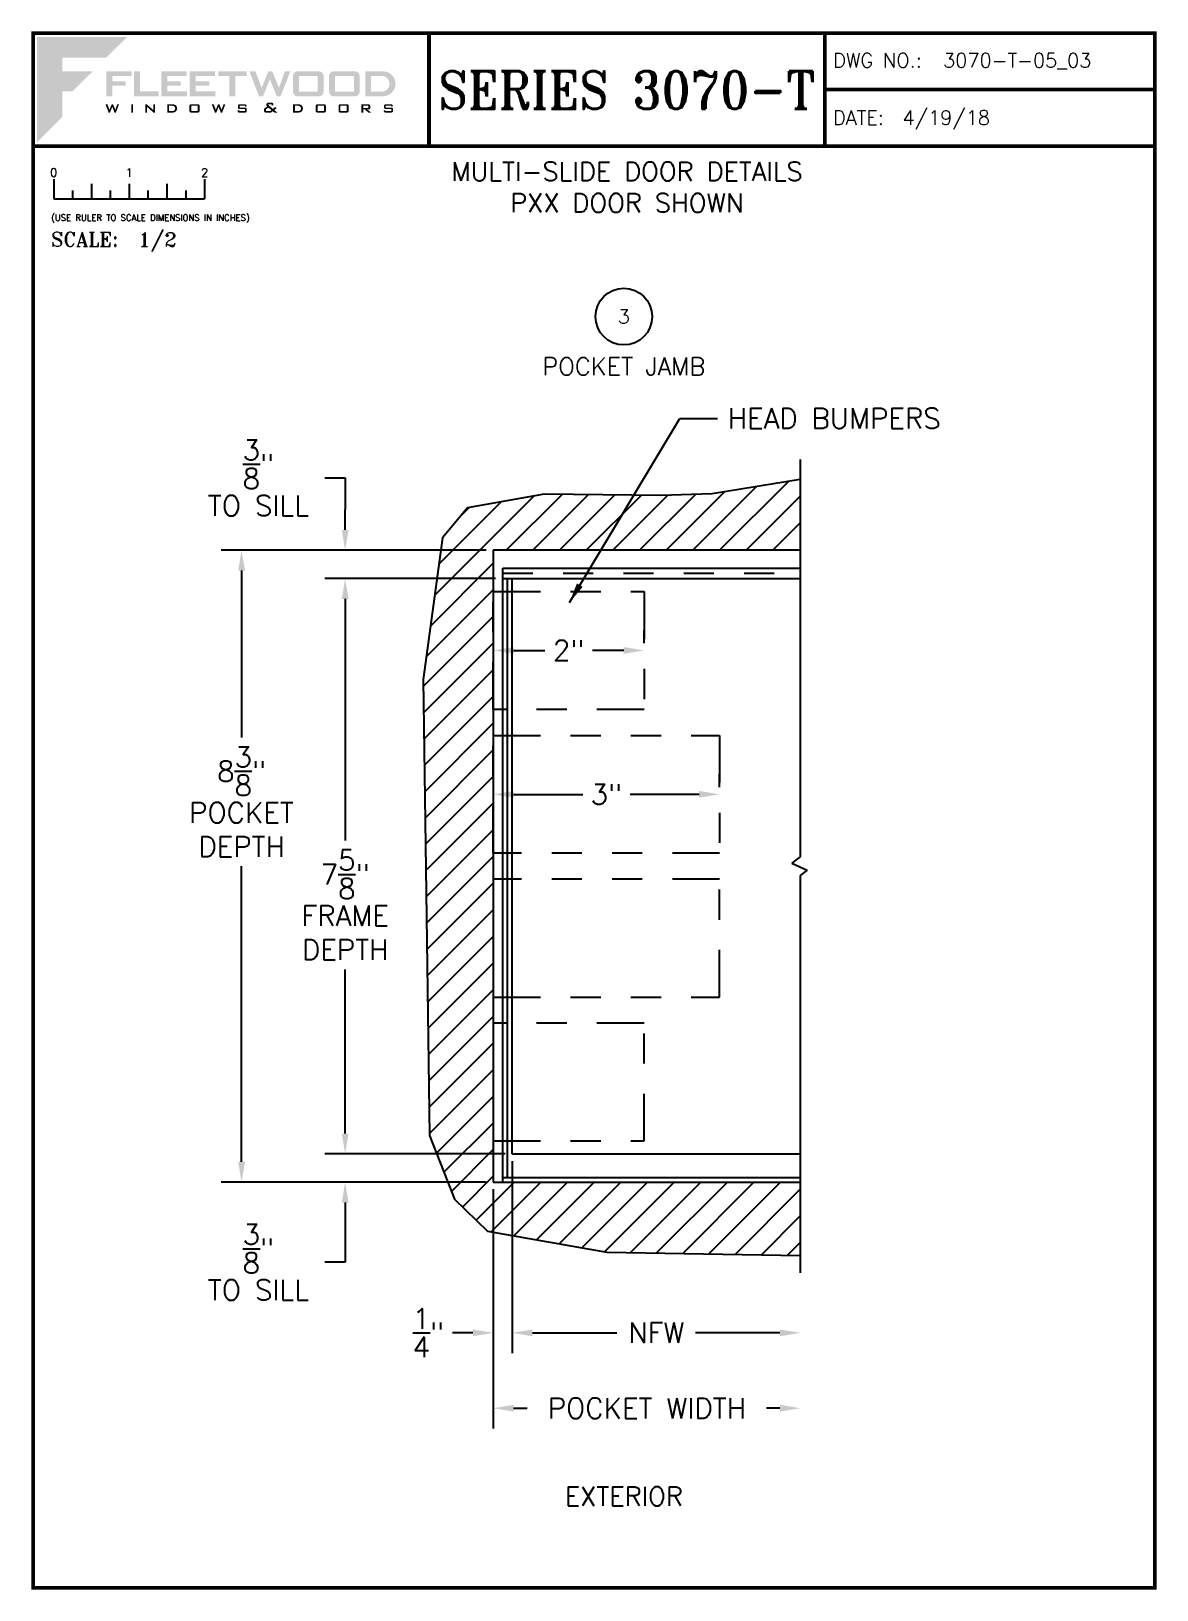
# Paper-space layout 'DETAIL 3' of a CAD drawing. Extents: x 0.3 to 7.8, y 0.1 to 10.4.
# The model-space entities are those that its viewports show. They can reach past a viewport. Long polylines and large blocks are cut down to what shows.
import ezdxf
from ezdxf.enums import TextEntityAlignment as Align

# ---------------------------------------------------------------- set-up
doc = ezdxf.new("R2010")
doc.units = 0
doc.header["$LTSCALE"] = 0.25
doc.header["$MEASUREMENT"] = 0
doc.linetypes.add('HIDDEN', pattern=[0.375, 0.25, -0.125])
doc.linetypes.add('PHANTOM2', pattern=[1.25, 0.625, -0.125, 0.125, -0.125, 0.125, -0.125])
doc.layers.get('0').update_dxf_attribs({"linetype": 'CONTINUOUS'})
doc.layers.get('DEFPOINTS').update_dxf_attribs({"color": 1, "linetype": 'CONTINUOUS'})
for name, color, linetype in [('DIM', 7, 'CONTINUOUS'), ('MISC', 7, 'CONTINUOUS'), ('POCKET-CLOSER', 1, 'CONTINUOUS'), ('SILL-PAN', 7, 'CONTINUOUS'), ('TEXT', 7, 'CONTINUOUS'), ('TITLE-BLOCK', 7, 'CONTINUOUS')]:
    doc.layers.add(name, color=color, linetype=linetype)
doc.layers.add('VP', color=40, linetype='CONTINUOUS', plot=False)
doc.layers.get('VP').off()
doc.styles.add('ROMANS', font='romans')
doc.styles.add('ROMANT', font='romant')
doc.styles.add('SIMPLEX-094', font='simplex.shx', dxfattribs={"height": 0.094})
doc.styles.get("Standard").update_dxf_attribs({"font": 'simplex.shx'})
doc.dimstyles.new('ONE-HALF SCALE', dxfattribs={"dimscale": 0.75, "dimtxt": 0.18, "dimasz": 0.18, "dimexe": 0.18, "dimexo": 0.0625, "dimgap": 0.09, "dimtad": 0, "dimtih": 1, "dimtoh": 1, "dimdec": 4, "dimlfac": 2, "dimzin": 0, "dimdsep": 46, "dimlunit": 4, "dimtxsty": 'Standard', "dimcen": 0.09, "dimadec": 0, "dimazin": 0, "dimtfac": 1, "dimtdec": 4, "dimtofl": 0, "dimtmove": 0, "dimatfit": 3, "dimfxl": 0, "dimtolj": 1, "dimtzin": 0, "dimarcsym": 0})

# ---------------------------------------------------------------- blocks, each defined once
blk = doc.blocks.new('Fleetwood_Logo_6-10-15')
h = blk.add_hatch(color=154)
h.dxf.hatch_style = 1
h.paths.add_polyline_path([(0.2526, -0.0017), (0.0019, -0.0017), (0.0019, -0.2942), (0.0725, -0.2236), (0.0725, -0.1535), (0.1007, -0.1535), (0.1567, -0.0976), (0.0725, -0.0976), (0.0725, -0.0596), (0.1946, -0.0596)])
h = blk.add_hatch(color=251)
h.dxf.hatch_style = 1
h.paths.add_polyline_path([(0.2487, -0.1256), (0.2112, -0.1256), (0.2112, -0.1102), (0.2647, -0.1102), (0.2647, -0.0976), (0.1946, -0.0976), (0.1946, -0.1667), (0.2112, -0.1667), (0.2112, -0.1377), (0.2487, -0.1377)])
h = blk.add_hatch(color=251)
h.dxf.hatch_style = 1
h.paths.add_polyline_path([(0.2886, -0.0976), (0.272, -0.0976), (0.272, -0.1667), (0.3401, -0.1667), (0.3401, -0.1535), (0.2886, -0.1535)])
h = blk.add_hatch(color=251)
h.dxf.hatch_style = 1
h.paths.add_polyline_path([(0.4175, -0.0976), (0.3474, -0.0976), (0.3474, -0.1667), (0.4185, -0.1667), (0.4185, -0.1534), (0.364, -0.1534), (0.364, -0.1377), (0.4015, -0.1377), (0.4015, -0.1256), (0.364, -0.1256), (0.364, -0.1102), (0.4175, -0.1102)])
h = blk.add_hatch(color=251)
h.dxf.hatch_style = 1
h.paths.add_polyline_path([(0.4965, -0.0976), (0.4264, -0.0976), (0.4264, -0.1667), (0.4975, -0.1667), (0.4975, -0.1534), (0.443, -0.1534), (0.443, -0.1377), (0.4804, -0.1377), (0.4804, -0.1256), (0.443, -0.1256), (0.443, -0.1102), (0.4965, -0.1102)])
h = blk.add_hatch(color=251)
h.dxf.hatch_style = 1
h.paths.add_polyline_path([(0.5842, -0.0976), (0.5054, -0.0976), (0.5054, -0.1102), (0.5365, -0.1102), (0.5365, -0.1667), (0.5531, -0.1667), (0.5531, -0.1102), (0.5842, -0.1102)])
h = blk.add_hatch(color=251)
h.dxf.hatch_style = 1
h.paths.add_polyline_path([(0.6089, -0.0976), (0.5921, -0.0976), (0.6188, -0.1667), (0.63, -0.1667), (0.6489, -0.1192), (0.6679, -0.1667), (0.6789, -0.1667), (0.7056, -0.0976), (0.6908, -0.0976), (0.6742, -0.1433), (0.6558, -0.0976), (0.6446, -0.0976), (0.6261, -0.1433)])
h = blk.add_hatch(color=251)
h.dxf.hatch_style = 1
h.paths.add_polyline_path([(0.7853, -0.0976), (0.726, -0.0976, 0.414214), (0.7133, -0.1102), (0.7133, -0.154, 0.414214), (0.726, -0.1667), (0.7853, -0.1667, 0.414214), (0.798, -0.154), (0.798, -0.1102, 0.414214)])
h.paths.add_polyline_path([(0.7819, -0.1102), (0.7819, -0.154), (0.7294, -0.154), (0.7294, -0.1102)], flags=16)
h = blk.add_hatch(color=251)
h.dxf.hatch_style = 1
h.paths.add_polyline_path([(0.8856, -0.0976), (0.8262, -0.0976, 0.414214), (0.8136, -0.1102), (0.8136, -0.154, 0.414214), (0.8262, -0.1667), (0.8856, -0.1667, 0.414214), (0.8982, -0.154), (0.8982, -0.1102, 0.414214)])
h.paths.add_polyline_path([(0.8822, -0.1102), (0.8822, -0.154), (0.8296, -0.154), (0.8296, -0.1102)], flags=16)
h = blk.add_hatch(color=251)
h.dxf.hatch_style = 1
h.paths.add_polyline_path([(0.9632, -0.0976), (0.914, -0.0976), (0.914, -0.1667), (0.9632, -0.1667, 1)])
h.paths.add_polyline_path([(0.9301, -0.1102), (0.9593, -0.1102, -1), (0.9593, -0.154), (0.9301, -0.154)], flags=16)
h = blk.add_hatch(color=7)
h.dxf.hatch_style = 1
h.paths.add_polyline_path([(0.2301, -0.1891), (0.2251, -0.1891), (0.2196, -0.2043), (0.2134, -0.1891), (0.2097, -0.1891), (0.2035, -0.2043), (0.1978, -0.1891), (0.1922, -0.1891), (0.2011, -0.2121), (0.2048, -0.2121), (0.2112, -0.1963), (0.2175, -0.2121), (0.2212, -0.2121)])
h = blk.add_hatch(color=7)
h.dxf.hatch_style = 1
h.paths.add_polyline_path([(0.2691, -0.1891), (0.2637, -0.1891), (0.2637, -0.2118), (0.2637, -0.2121), (0.2691, -0.2121)])
h = blk.add_hatch(color=7)
h.dxf.hatch_style = 1
h.paths.add_polyline_path([(0.3077, -0.1964), (0.3259, -0.2121), (0.3298, -0.2121), (0.3298, -0.1891), (0.325, -0.1891), (0.325, -0.2047), (0.3067, -0.1891), (0.3029, -0.1891), (0.3029, -0.2121), (0.3077, -0.2121)])
h = blk.add_hatch(color=7)
h.dxf.hatch_style = 1
h.paths.add_polyline_path([(0.3801, -0.1891), (0.3637, -0.1891), (0.3637, -0.2121), (0.3801, -0.2121, 1)])
h.paths.add_polyline_path([(0.3691, -0.2079), (0.3691, -0.1933), (0.3788, -0.1933, -1), (0.3788, -0.2079)], flags=16)
h = blk.add_hatch(color=7)
h.dxf.hatch_style = 1
h.paths.add_polyline_path([(0.4537, -0.2079), (0.4537, -0.1933, 0.414214), (0.4495, -0.1891), (0.4297, -0.1891, 0.414214), (0.4255, -0.1933), (0.4255, -0.2079, 0.414214), (0.4297, -0.2121), (0.4495, -0.2121, 0.414214)])
h.paths.add_polyline_path([(0.4308, -0.2079), (0.4308, -0.1933), (0.4484, -0.1933), (0.4484, -0.2079)], flags=16)
h = blk.add_hatch(color=7)
h.dxf.hatch_style = 1
h.paths.add_polyline_path([(0.5253, -0.1891), (0.5203, -0.1891), (0.5148, -0.2043), (0.5087, -0.1891), (0.5049, -0.1891), (0.4988, -0.2043), (0.493, -0.1891), (0.4874, -0.1891), (0.4963, -0.2121), (0.5001, -0.2121), (0.5064, -0.1963), (0.5127, -0.2121), (0.5164, -0.2121)])
h = blk.add_hatch(color=7)
h.dxf.hatch_style = 1
h.paths.add_polyline_path([(0.5801, -0.1891), (0.5643, -0.1891, 0.414214), (0.56, -0.1933), (0.56, -0.1981, 0.414214), (0.5643, -0.2024), (0.58, -0.2024), (0.58, -0.2078), (0.5637, -0.2078), (0.5637, -0.2052), (0.5591, -0.2062), (0.5591, -0.2078, 0.414214), (0.5634, -0.2121), (0.5805, -0.2121, 0.414214), (0.5848, -0.2078), (0.5848, -0.2024, 0.414214), (0.5805, -0.1982), (0.5648, -0.1982), (0.5648, -0.193), (0.5798, -0.193), (0.5798, -0.1958), (0.5843, -0.1948), (0.5843, -0.1933, 0.414214)])
h = blk.add_hatch(color=7)
h.dxf.hatch_style = 1
h.paths.add_polyline_path([(0.645, -0.1913, -0.222262), (0.6447, -0.1906), (0.6447, -0.1892), (0.6535, -0.1892), (0.6535, -0.193), (0.6587, -0.1918), (0.6587, -0.189, 0.414214), (0.6544, -0.1847), (0.6437, -0.1847, 0.414214), (0.6394, -0.189), (0.6394, -0.1922, 0.222262), (0.6407, -0.1948), (0.6415, -0.1955), (0.6345, -0.1998, 0.260684), (0.6329, -0.2027), (0.6329, -0.2078, 0.414214), (0.6372, -0.2121), (0.6514, -0.2121, 0.17577), (0.6536, -0.2113), (0.657, -0.2085), (0.6614, -0.2121), (0.6699, -0.2121), (0.6613, -0.2049), (0.6676, -0.1997), (0.6637, -0.1964), (0.6574, -0.2017)])
h.paths.add_polyline_path([(0.6532, -0.2052), (0.6509, -0.2072, -0.17577), (0.6502, -0.2074), (0.6382, -0.2074), (0.6382, -0.2033, -0.260684), (0.6387, -0.2025), (0.6451, -0.1985)], flags=16)
h = blk.add_hatch(color=7)
h.dxf.hatch_style = 1
h.paths.add_polyline_path([(0.7294, -0.1891), (0.713, -0.1891), (0.713, -0.2121), (0.7294, -0.2121, 1)])
h.paths.add_polyline_path([(0.7184, -0.2079), (0.7184, -0.1933), (0.7281, -0.1933, -1), (0.7281, -0.2079)], flags=16)
h = blk.add_hatch(color=7)
h.dxf.hatch_style = 1
h.paths.add_polyline_path([(0.8045, -0.2079), (0.8045, -0.1933, 0.414214), (0.8003, -0.1891), (0.7805, -0.1891, 0.414214), (0.7763, -0.1933), (0.7763, -0.2079, 0.414214), (0.7805, -0.2121), (0.8003, -0.2121, 0.414214)])
h.paths.add_polyline_path([(0.7816, -0.2079), (0.7816, -0.1933), (0.7992, -0.1933), (0.7992, -0.2079)], flags=16)
h = blk.add_hatch(color=7)
h.dxf.hatch_style = 1
h.paths.add_polyline_path([(0.8678, -0.2079), (0.8678, -0.1933, 0.414214), (0.8636, -0.1891), (0.8438, -0.1891, 0.414214), (0.8396, -0.1933), (0.8396, -0.2079, 0.414214), (0.8438, -0.2121), (0.8636, -0.2121, 0.414214)])
h.paths.add_polyline_path([(0.8449, -0.2079), (0.8449, -0.1933), (0.8624, -0.1933), (0.8624, -0.2079)], flags=16)
h = blk.add_hatch(color=7)
h.dxf.hatch_style = 1
h.paths.add_polyline_path([(0.9277, -0.1993), (0.9277, -0.1933, 0.414214), (0.9235, -0.1891), (0.9028, -0.1891), (0.9028, -0.2121), (0.9082, -0.2121), (0.9082, -0.2035), (0.9131, -0.2035), (0.9224, -0.2121), (0.9303, -0.2121), (0.9197, -0.2035), (0.9235, -0.2035, 0.414214)])
h.paths.add_polyline_path([(0.9082, -0.1993), (0.9082, -0.1933), (0.9214, -0.1933, -0.414214), (0.9224, -0.1943), (0.9224, -0.1983, -0.414214), (0.9214, -0.1993)], flags=16)
h = blk.add_hatch(color=7)
h.dxf.hatch_style = 1
h.paths.add_polyline_path([(0.9867, -0.1982), (0.971, -0.1982), (0.971, -0.193), (0.9859, -0.193), (0.9859, -0.1958), (0.9905, -0.1948), (0.9905, -0.1933, 0.414214), (0.9863, -0.1891), (0.9705, -0.1891, 0.414214), (0.9662, -0.1933), (0.9662, -0.1981, 0.414214), (0.9705, -0.2024), (0.9862, -0.2024), (0.9862, -0.2078), (0.9699, -0.2078), (0.9699, -0.2052), (0.9653, -0.2062), (0.9653, -0.2078, 0.414214), (0.9696, -0.2121), (0.9867, -0.2121, 0.414214), (0.991, -0.2078), (0.991, -0.2024, 0.414214)])
blk = doc.blocks.new('A-SIZE_P')
at = {"const_width": 0.025}
blk.add_lwpolyline([(0.313, 0.125), (7.751, 0.125), (7.751, 10.437), (0.313, 10.437)], close=True, dxfattribs=at)
for points in [[(2.938, 10.437), (2.938, 9.687)], [(5.563, 10.437), (5.563, 9.687)], [(5.563, 10.062), (7.751, 10.062)], [(0.313, 9.687), (7.751, 9.687)]]:
    blk.add_lwpolyline(points, dxfattribs=at)
at = {"xscale": 2.387023416083395, "yscale": 2.387023416083395, "zscale": 2.387023416083395}
blk.add_blockref('Fleetwood_Logo_6-10-15', (0.334, 10.416), dxfattribs=at)
for s, style, p in [('DWG NO.:', 'SIMPLEX-094', (5.617, 10.209)), ('DATE:', 'SIMPLEX-094', (5.616, 9.829)), ('SCALE:', 'ROMANT', (0.433, 9.022))]:
    blk.add_text(s, height=0.094, dxfattribs=dict(style=style)).set_placement(p)
for tag, p, style in [('DWG_NO', (6.346, 10.209), 'SIMPLEX-094'), ('DATE', (6.077, 9.829), 'SIMPLEX-094'), ('SCALE', (1.011, 9.02), 'ROMANT')]:
    blk.add_attdef(tag, p, '', height=0.094, dxfattribs=dict(style=style))
for tag, height, style, width, p, p2 in [('DWG_NO_F', 0.094, 'SIMPLEX-094', 1.745692, (6.347, 10.209), (7.683, 10.209)), ('PRODUCT', 0.25, 'ROMANT', 1.390728, (3.001, 9.934), (5.5, 9.934))]:
    blk.add_attdef(tag, text='', height=height, dxfattribs=dict(style=style, width=width)).set_placement(p, p2, align=Align.FIT)
blk = doc.blocks.new('sectball')
blk.add_circle((0, 0), 0.125)
blk.add_attdef('NO', text='', height=0.062).set_placement((0, 0), align=Align.MIDDLE_CENTER)
for tag, p in [('LINE1', (0, -0.2588)), ('LINE2', (0, -0.3864)), ('LINE3', (0, -0.5214))]:
    blk.add_attdef(tag, text='', height=0.078).set_placement(p, align=Align.CENTER)
blk = doc.blocks.new('Half')
for p, q in [((0.137, -0.219), (0.137, -0.35)), ((0.262, -0.294), (0.262, -0.35)), ((0.387, -0.249), (0.387, -0.35)), ((0.512, -0.294), (0.512, -0.35)), ((0.637, -0.249), (0.637, -0.35)), ((0.762, -0.294), (0.762, -0.35)), ((0.887, -0.249), (0.887, -0.35)), ((1.012, -0.294), (1.012, -0.35)), ((1.137, -0.219), (1.137, -0.35)), ((0.137, -0.35), (1.137, -0.35))]:
    blk.add_line(p, q)
for s, p in [('0', (0.137, -0.219)), ('1', (0.637, -0.219)), ('2', (1.137, -0.219))]:
    blk.add_text(s, height=0.055).set_placement(p, align=Align.BOTTOM_CENTER)
at = {"style": 'ROMANS'}
blk.add_text('(USE RULER TO SCALE DIMENSIONS IN INCHES)', height=0.04115, dxfattribs=at).set_placement((0.12, -0.495))
blk = doc.blocks.new('*D135')
at = {"layer": 'DEFPOINTS', "color": 0}
for p in [(3.364, 7.007), (1.695, 2.816), (3.364, 2.816)]:
    blk.add_point(p, dxfattribs=at)
at = {"layer": 'DIM', "color": 0, "lineweight": -2}
for p, q in [((3.317, 7.007), (1.56, 7.007)), ((1.695, 6.872), (1.695, 5.766)), ((1.695, 2.951), (1.695, 4.911)), ((3.317, 2.816), (1.56, 2.816))]:
    blk.add_line(p, q, dxfattribs=at)
at = {"layer": 'DIM', "color": 0}
for points in [[(1.673, 6.872), (1.718, 6.872), (1.695, 7.007)], [(1.673, 2.951), (1.718, 2.951), (1.695, 2.816)]]:
    blk.add_solid(points, dxfattribs=at)
at = {"layer": 'DIM', "color": 0, "insert": (1.695, 5.339), "char_height": 0.135, "attachment_point": 5}
blk.add_mtext('\\A1;8{\\H1.000000x;\\S3/8;}"\\PPOCKET\\PDEPTH', dxfattribs=at)
blk = doc.blocks.new('*D136')
at = {"layer": 'DEFPOINTS', "color": 0}
for p in [(3.489, 3.003), (2.382, 2.816), (3.364, 2.816)]:
    blk.add_point(p, dxfattribs=at)
at = {"layer": 'DIM', "color": 0, "lineweight": -2}
for p, q in [((2.382, 3.138), (2.382, 3.273)), ((3.442, 3.003), (2.247, 3.003)), ((3.317, 2.816), (2.247, 2.816)), ((2.382, 2.681), (2.382, 2.285)), ((2.382, 2.285), (2.247, 2.285))]:
    blk.add_line(p, q, dxfattribs=at)
at = {"layer": 'DIM', "color": 0}
for points in [[(2.36, 3.138), (2.405, 3.138), (2.382, 3.003)], [(2.36, 2.681), (2.405, 2.681), (2.382, 2.816)]]:
    blk.add_solid(points, dxfattribs=at)
at = {"layer": 'DIM', "color": 0, "insert": (1.807, 2.285), "char_height": 0.135, "attachment_point": 5}
blk.add_mtext('\\A1;{\\H1.000000x;\\S3/8;}"\\PTO SILL', dxfattribs=at)
blk = doc.blocks.new('*D137')
at = {"layer": 'DEFPOINTS', "color": 0}
for p in [(2.382, 7.007), (3.364, 7.007), (3.427, 6.819)]:
    blk.add_point(p, dxfattribs=at)
at = {"layer": 'DIM', "color": 0, "lineweight": -2}
for p, q in [((2.247, 7.487), (2.382, 7.487)), ((2.382, 7.487), (2.382, 7.277)), ((2.382, 7.142), (2.382, 7.277)), ((3.317, 7.007), (2.247, 7.007)), ((3.38, 6.819), (2.247, 6.819)), ((2.382, 6.684), (2.382, 6.549))]:
    blk.add_line(p, q, dxfattribs=at)
at = {"layer": 'DIM', "color": 0}
for points in [[(2.36, 7.142), (2.405, 7.142), (2.382, 7.007)], [(2.36, 6.684), (2.405, 6.684), (2.382, 6.819)]]:
    blk.add_solid(points, dxfattribs=at)
at = {"layer": 'DIM', "color": 0, "insert": (1.807, 7.487), "char_height": 0.135, "attachment_point": 5}
blk.add_mtext('\\A1;{\\H1.000000x;\\S3/8;}"\\PTO SILL', dxfattribs=at)
blk = doc.blocks.new('*D138')
at = {"layer": 'DEFPOINTS', "color": 0}
for p in [(3.489, 3.003), (3.364, 2.816), (3.364, 1.817)]:
    blk.add_point(p, dxfattribs=at)
at = {"layer": 'DIM', "color": 0, "lineweight": -2}
for p, q in [((3.489, 2.956), (3.489, 1.682)), ((3.364, 2.769), (3.364, 1.682)), ((3.229, 1.817), (3.094, 1.817)), ((3.624, 1.817), (3.759, 1.817))]:
    blk.add_line(p, q, dxfattribs=at)
at = {"layer": 'DIM', "color": 0}
for points in [[(3.229, 1.839), (3.229, 1.794), (3.364, 1.817)], [(3.624, 1.839), (3.624, 1.794), (3.489, 1.817)]]:
    blk.add_solid(points, dxfattribs=at)
at = {"layer": 'DIM', "color": 0, "insert": (2.934, 1.817), "char_height": 0.135, "attachment_point": 5}
blk.add_mtext('\\A1;{\\H1.000000x;\\S1/4;}"', dxfattribs=at)
blk = doc.blocks.new('*D139')
at = {"layer": 'DEFPOINTS', "color": 0}
for p in [(3.489, 3.003), (5.4, 2.214), (5.4, 1.817)]:
    blk.add_point(p, dxfattribs=at)
at = {"layer": 'DIM', "color": 0, "lineweight": -2}
for p, q in [((3.489, 2.956), (3.489, 1.682)), ((3.624, 1.817), (4.184, 1.817)), ((5.265, 1.817), (4.705, 1.817))]:
    blk.add_line(p, q, dxfattribs=at)
at = {"layer": 'DIM', "color": 0}
for points in [[(3.624, 1.839), (3.624, 1.794), (3.489, 1.817)], [(5.265, 1.839), (5.265, 1.794), (5.4, 1.817)]]:
    blk.add_solid(points, dxfattribs=at)
at = {"layer": 'DIM', "color": 0, "insert": (4.445, 1.817), "char_height": 0.135, "attachment_point": 5}
blk.add_mtext('\\A1;NFW', dxfattribs=at)
blk = doc.blocks.new('*D140')
at = {"layer": 'DEFPOINTS', "color": 0}
for p in [(3.364, 2.816), (5.4, 2.214), (5.4, 1.317)]:
    blk.add_point(p, dxfattribs=at)
at = {"layer": 'DIM', "color": 0, "lineweight": -2}
for p, q in [((3.364, 2.769), (3.364, 1.182)), ((3.499, 1.317), (3.588, 1.317)), ((5.265, 1.317), (5.176, 1.317))]:
    blk.add_line(p, q, dxfattribs=at)
at = {"layer": 'DIM', "color": 0}
for points in [[(3.499, 1.339), (3.499, 1.294), (3.364, 1.317)], [(5.265, 1.339), (5.265, 1.294), (5.4, 1.317)]]:
    blk.add_solid(points, dxfattribs=at)
at = {"layer": 'DIM', "color": 0, "insert": (4.382, 1.317), "char_height": 0.135, "attachment_point": 5}
blk.add_mtext('\\A1;POCKET WIDTH', dxfattribs=at)
blk = doc.blocks.new('*D141')
at = {"layer": 'DEFPOINTS', "color": 0}
for p in [(3.364, 6.343), (4.364, 6.343), (4.364, 6.343)]:
    blk.add_point(p, dxfattribs=at)
at = {"layer": 'DIM', "color": 0, "lineweight": -2}
for p, q in [((4.364, 6.39), (4.364, 6.478)), ((3.499, 6.343), (3.707, 6.343)), ((4.229, 6.343), (4.022, 6.343)), ((3.364, 6.296), (3.364, 6.208))]:
    blk.add_line(p, q, dxfattribs=at)
at = {"layer": 'DIM', "color": 0}
for points in [[(3.499, 6.365), (3.499, 6.32), (3.364, 6.343)], [(4.229, 6.365), (4.229, 6.32), (4.364, 6.343)]]:
    blk.add_solid(points, dxfattribs=at)
at = {"layer": 'DIM', "color": 0, "insert": (3.864, 6.343), "char_height": 0.135, "attachment_point": 5}
blk.add_mtext('\\A1;2"', dxfattribs=at)
blk = doc.blocks.new('*D142')
at = {"layer": 'DEFPOINTS', "color": 0}
for p in [(3.364, 5.389), (4.864, 5.388), (4.864, 5.388)]:
    blk.add_point(p, dxfattribs=at)
at = {"layer": 'DIM', "color": 0, "lineweight": -2}
for p, q in [((4.864, 5.435), (4.864, 5.523)), ((3.499, 5.388), (3.957, 5.388)), ((4.729, 5.388), (4.272, 5.388)), ((3.364, 5.342), (3.364, 5.253))]:
    blk.add_line(p, q, dxfattribs=at)
at = {"layer": 'DIM', "color": 0}
for points in [[(3.499, 5.411), (3.499, 5.366), (3.364, 5.388)], [(4.729, 5.411), (4.729, 5.366), (4.864, 5.388)]]:
    blk.add_solid(points, dxfattribs=at)
at = {"layer": 'DIM', "color": 0, "insert": (4.114, 5.388), "char_height": 0.135, "attachment_point": 5}
blk.add_mtext('\\A1;3"', dxfattribs=at)
blk = doc.blocks.new('*D143')
at = {"layer": 'DEFPOINTS', "color": 0}
for p in [(3.427, 6.819), (2.382, 3.003), (3.489, 3.003)]:
    blk.add_point(p, dxfattribs=at)
at = {"layer": 'TITLE-BLOCK', "color": 0, "lineweight": -2}
for p, q in [((3.38, 6.819), (2.247, 6.819)), ((2.382, 6.684), (2.382, 5.082)), ((2.382, 3.138), (2.382, 4.227)), ((3.442, 3.003), (2.247, 3.003))]:
    blk.add_line(p, q, dxfattribs=at)
at = {"layer": 'TITLE-BLOCK', "color": 0}
for points in [[(2.36, 6.684), (2.405, 6.684), (2.382, 6.819)], [(2.36, 3.138), (2.405, 3.138), (2.382, 3.003)]]:
    blk.add_solid(points, dxfattribs=at)
at = {"layer": 'TITLE-BLOCK', "color": 0, "insert": (2.382, 4.655), "char_height": 0.135, "attachment_point": 5}
blk.add_mtext('\\A1;7\\S5/8;"\\PFRAME\\PDEPTH', dxfattribs=at)

msp = doc.modelspace()

# ---------------------------------------------------------------- hatches: boundary and pattern name
at = {"layer": 'MISC'}
h = msp.add_hatch(dxfattribs=at)
h.set_pattern_fill('ANSI31', color=256, scale=2, style=0)
h.paths.add_polyline_path([(-3.015, 8.168), (-4.184, 7.975), (-4.862, 7.956), (-6.411, 7.972), (-7.43, 7.789), (-7.758, 7.393), (-8.017, 5.514), (-7.976, 2.687), (-7.931, -0.533), (-7.6, -1.379), (-7.162, -1.804), (-5.58, -2.081), (-3.015, -2.126), (-3.015, -1.154), (-7.086, -1.154), (-7.086, 7.228), (-3.015, 7.228)])

# ---------------------------------------------------------------- linework, layer by layer
for p, q in [((-3.015, 8.432), (-3.015, 3.163)), ((-3.015, 7.228), (-7.086, 7.228)), ((-7.086, 7.228), (-7.086, -1.154)), ((-3.015, 3.163), (-3.129, 3.079)), ((-2.778, 3.163), (-2.892, 3.079)), ((-3.129, 3.079), (-2.925, 2.987)), ((-2.925, 2.987), (-3.015, 2.913)), ((-3.015, 2.913), (-3.015, -2.358)), ((-2.892, 3.079), (-2.688, 2.987)), ((-7.086, -1.154), (-3.015, -1.154))]:
    msp.add_line(p, q, dxfattribs=at)
for points in [[(-3.015, 8.168), (-4.184, 7.975), (-4.862, 7.956), (-4.862, 7.956), (-6.411, 7.972), (-7.43, 7.789), (-7.758, 7.393), (-8.017, 5.514), (-7.976, 2.687), (-7.931, -0.533)], [(-7.931, -0.533), (-7.6, -1.379), (-7.162, -1.804), (-5.58, -2.081), (-5.58, -2.081), (-3.015, -2.126)]]:
    msp.add_lwpolyline(points, dxfattribs=at)
at = {"layer": 'POCKET-CLOSER', "linetype": 'PHANTOM2'}
for points in [[(-7.086, 6.68), (-5.086, 6.68), (-5.086, 5.118), (-7.086, 5.118)], [(-7.086, 4.772), (-4.086, 4.772), (-4.086, 3.21), (-7.086, 3.21)], [(-7.086, 1.302), (-4.086, 1.302), (-4.086, 2.864), (-7.086, 2.864)], [(-7.086, -0.606), (-5.086, -0.606), (-5.086, 0.956), (-7.086, 0.956)]]:
    msp.add_lwpolyline(points, close=True, dxfattribs=at)
at = {"layer": 'SILL-PAN'}
for p, q in [((-6.961, 6.992), (-3.015, 6.992)), ((-6.961, -1.154), (-6.961, 6.992)), ((-6.961, 6.853), (-3.015, 6.853)), ((-6.898, -1.091), (-6.898, 6.853)), ((-6.836, -0.779), (-6.836, 6.853)), ((-6.836, -0.779), (-3.015, -0.779)), ((-6.961, -1.091), (-3.015, -1.091))]:
    msp.add_line(p, q, dxfattribs=at)
at = {"layer": 'SILL-PAN', "linetype": 'HIDDEN'}
msp.add_line((-6.961, 6.923), (-3.015, 6.923), dxfattribs=at)

psp = doc.layouts.new('DETAIL 3')

# ---------------------------------------------------------------- block references
at = {"layer": 'TEXT', "xscale": 1.504, "yscale": 1.504, "zscale": 1.504}
psp.add_blockref('sectball', (4.229803, 8.556468), dxfattribs=at).add_auto_attribs({'NO': '3', 'LINE1': 'POCKET JAMB'})
at = {"layer": 'TITLE-BLOCK'}
ref = psp.add_blockref('A-SIZE_P', (0, 0), dxfattribs=at)
ref.add_attrib('DATE', '4/19/18', (6.077412, 9.828844), dxfattribs={"layer": '0', "height": 0.094, "style": 'SIMPLEX-094'})
ref.add_attrib('SCALE', '1/2', (1.011009, 9.020349), dxfattribs={"layer": '0', "height": 0.094, "style": 'ROMANT'})
ref.add_attrib('PRODUCT', 'SERIES 3070-T', dxfattribs={"layer": '0', "height": 0.25, "style": 'ROMANT', "width": 0.807692}).set_placement((3.0005, 9.933516), (5.5005, 9.933516), align=Align.FIT)
ref.add_attrib('DWG_NO', '3070-T-05_03', (6.346342, 10.208791), dxfattribs={"layer": '0', "height": 0.094, "style": 'SIMPLEX-094'})
psp.add_blockref('Half', (0.313, 9.687), dxfattribs=at)

# ---------------------------------------------------------------- texts
at = {"layer": 'TEXT'}
psp.add_text('EXTERIOR', height=0.125, dxfattribs=at).set_placement((4.229803, 0.670422), align=Align.CENTER)
at = {"layer": 'TEXT', "insert": (4.2505, 9.414994), "char_height": 0.125, "width": 2.875, "attachment_point": 5}
psp.add_mtext('MULTI-SLIDE DOOR DETAILS\\PPXX DOOR SHOWN', dxfattribs=at)
at = {"layer": 'TEXT', "insert": (4.91866, 7.948543), "char_height": 0.135, "attachment_point": 1}
psp.add_mtext('\\A1;HEAD BUMPERS', dxfattribs=at)

# ---------------------------------------------------------------- dimensions: what is measured, and where the dimension line sits
at = {"layer": 'DIM'}
dim = psp.add_linear_dim(base=(2.382088, 7.006777), p1=(3.426838, 6.819292), p2=(3.364338, 7.006777), angle=90, text='<>\\PTO SILL', dimstyle='ONE-HALF SCALE', override={"dimtmove": 1}, dxfattribs=at)
dim.commit()
dim.dimension.update_dxf_attribs({"geometry": '*D137', "text_midpoint": (2.206739, 7.486602), "dimtype": 160})
for base, p1, text, picture, middle in [((1.695414, 2.815777), (3.364338, 7.006777), '<>\\PPOCKET\\PDEPTH', '*D135', (1.695414, 5.338999)), ((2.382088, 2.815777), (3.489338, 3.003277), '<>\\PTO SILL', '*D136', (1.80673, 2.284812))]:
    dim = psp.add_linear_dim(base=base, p1=p1, p2=(3.364338, 2.815777), angle=90, text=text, dimstyle='ONE-HALF SCALE', dxfattribs=at)
    dim.commit()
    dim.dimension.update_dxf_attribs({"geometry": picture, "text_midpoint": middle, "dimtype": 160})
for base, p1, p2, picture, middle in [((4.364338, 6.342721), (3.364338, 6.342721), (4.364338, 6.342721), '*D141', (3.864338, 6.342721)), ((4.864338, 5.388282), (3.364338, 5.388721), (4.864338, 5.388282), '*D142', (4.114338, 5.388282)), ((3.364338, 1.816721), (3.489338, 3.003277), (3.364338, 2.815777), '*D138', (2.933623, 1.816721))]:
    dim = psp.add_linear_dim(base=base, p1=p1, p2=p2, dimstyle='ONE-HALF SCALE', dxfattribs=at)
    dim.commit()
    dim.dimension.update_dxf_attribs({"geometry": picture, "text_midpoint": middle})
for base, p1, text, picture, middle in [((5.39993, 1.816721), (3.489338, 3.003277), 'NFW', '*D139', (4.444634, 1.816721)), ((5.39993, 1.316721), (3.364338, 2.815777), 'POCKET WIDTH', '*D140', (4.382134, 1.316721))]:
    dim = psp.add_linear_dim(base=base, p1=p1, p2=(5.39993, 2.21375), text=text, dimstyle='ONE-HALF SCALE', override={"dimse2": 1}, dxfattribs=at)
    dim.commit()
    dim.dimension.update_dxf_attribs({"geometry": picture, "text_midpoint": middle})
at = {"layer": 'TITLE-BLOCK'}
dim = psp.add_linear_dim(base=(2.382088, 3.003277), p1=(3.426838, 6.819292), p2=(3.489338, 3.003277), angle=90, text='<>\\PFRAME^JDEPTH', dimstyle='ONE-HALF SCALE', dxfattribs=at)
dim.commit()
dim.dimension.update_dxf_attribs({"geometry": '*D143', "text_midpoint": (2.382088, 4.654754), "dimtype": 160})

# ---------------------------------------------------------------- leaders
at = {"layer": 'TEXT', "annotation_type": 0, "has_hookline": 1, "hookline_direction": 0, "text_width": 1.575}
psp.add_leader([(3.868605, 6.659766), (4.60116, 7.881043), (4.85116, 7.881043)], dimstyle='ONE-HALF SCALE', override={"dimgap": 0.09, "dimtad": 0}, dxfattribs=at)

# ---------------------------------------------------------------- viewports
at = {"layer": 'VP'}
psp.add_viewport(center=(3.897342, 4.974632), size=(3.121206, 6.1935787), view_center_point=(-6.019786, 3.163811), view_height=12.3871574, dxfattribs=at)

doc.saveas('drawing.dxf')
